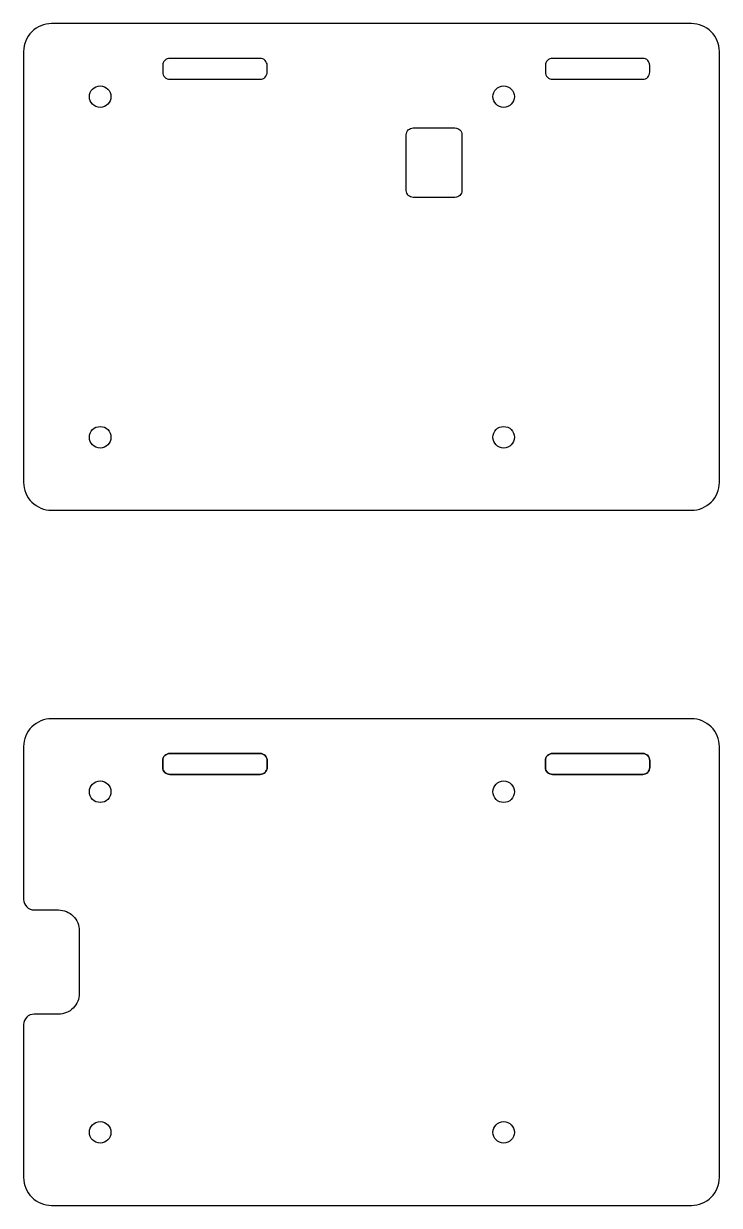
# Model space of a CAD drawing. Header units: millimetres. Extents: x 0 to 100, y 0 to 170.
import ezdxf

# ---------------------------------------------------------------- set-up
doc = ezdxf.new("R2010")
doc.units = ezdxf.units.MM
doc.header["$MEASUREMENT"] = 0

msp = doc.modelspace()

# ---------------------------------------------------------------- linework, layer by layer
for points in [[(0, 104, 0.414214), (4, 100), (96, 100, 0.414214), (100, 104), (100, 166, 0.414214), (96, 170), (4, 170, 0.414214), (0, 166)], [(20, 163, 0.414214), (21, 162), (34, 162, 0.414214), (35, 163), (35, 164, 0.414214), (34, 165), (21, 165, 0.414214), (20, 164)], [(75, 163, 0.414214), (76, 162), (89, 162, 0.414214), (90, 163), (90, 164, 0.414214), (89, 165), (76, 165, 0.414214), (75, 164)], [(55, 154, -0.414214), (56, 155), (62, 155, -0.414214), (63, 154), (63, 146, -0.414214), (62, 145), (56, 145, -0.414214), (55, 146)], [(100, 66, 0.414214), (96, 70), (4, 70, 0.414214), (0, 66), (0, 44, 0.414214), (1.5, 42.5), (5, 42.5, -0.414214), (8, 39.5), (8, 30.5, -0.414214), (5, 27.5), (1.5, 27.5, 0.414214), (0, 26), (0, 4, 0.414214), (4, 0), (96, 0, 0.414214), (100, 4)], [(20, 63, 0.414214), (21, 62), (34, 62, 0.414214), (35, 63), (35, 64, 0.414214), (34, 65), (21, 65, 0.414214), (20, 64)], [(20, 63), (20, 64, -0.414214), (21, 65), (34, 65, -0.414214), (35, 64), (35, 63, -0.414214), (34, 62), (21, 62, -0.414214)], [(75, 63, 0.414214), (76, 62), (89, 62, 0.414214), (90, 63), (90, 64, 0.414214), (89, 65), (76, 65, 0.414214), (75, 64)], [(75, 63), (75, 64, -0.414214), (76, 65), (89, 65, -0.414214), (90, 64), (90, 63, -0.414214), (89, 62), (76, 62, -0.414214)], [(9.45, 59.5, -1), (12.55, 59.5, -1)], [(9.45, 59.5, -1), (12.55, 59.5, -1)], [(67.45, 59.5, -1), (70.55, 59.5, -1)], [(67.45, 59.5, -1), (70.55, 59.5, -1)], [(12.55, 10.5, -1), (9.45, 10.5, -1)], [(9.45, 10.5, -1), (12.55, 10.5, -1)], [(70.55, 10.5, -1), (67.45, 10.5, -1)], [(70.55, 10.5, -1), (67.45, 10.5, -1)]]:
    msp.add_lwpolyline(points, format="xyb", close=True)
for centre in [(11, 159.5), (11, 159.5), (69, 159.5), (69, 159.5), (11, 110.5), (11, 110.5), (69, 110.5), (69, 110.5), (11, 59.5), (69, 59.5), (11, 10.5), (69, 10.5)]:
    msp.add_circle(centre, 1.55)

doc.saveas('drawing.dxf')
